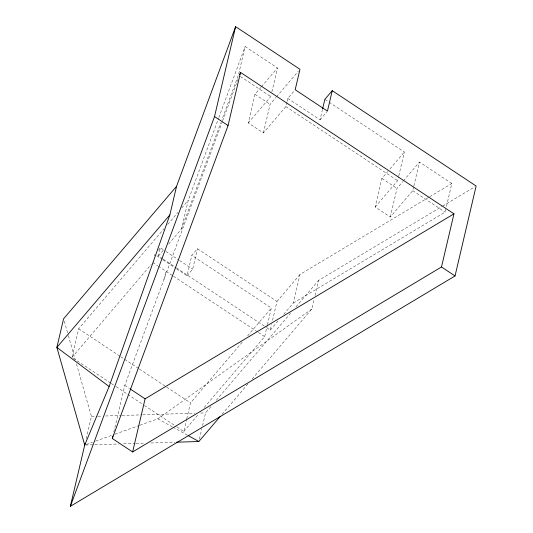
<?xml version="1.0" encoding="UTF-8"?>
<svg xmlns="http://www.w3.org/2000/svg" width="533" height="533" viewBox="0 0 533 533"><rect width="100%" height="100%" fill="white"/><g stroke="black" fill="none" stroke-linecap="round" stroke-linejoin="round"><path stroke-width="0.4" stroke-dasharray="2.67 2" d="M110.611 383.027L71.962 357.416L78.671 328.808L163.944 228.81M86.219 438.679L91.443 416.426L76.366 363.613M154.423 255.873L154.77 254.388M113.815 432.056L124.769 385.359L222.328 121.611M162.612 258.718L158.468 255.973L160.386 247.798L165.197 250.983M163.971 279.372L165.89 271.197M168.655 244.027L181.52 228.943L188.229 200.335L218.55 118.359M176.743 268.945L187.043 275.768L191.833 255.334L197.45 248.744L276.98 301.445L272.323 321.312M187.043 275.768L192.66 269.178L197.45 248.744M271.883 91.823L277.473 67.977L245.12 46.538L238.404 75.146L221.948 119.645M286.901 102.129L285.855 106.593L263.389 132.937L248.291 122.936L255.007 94.328L260.89 87.425M176.863 426.926L183.765 431.503L186.557 419.578M186.743 418.785L190.474 402.888L242.781 341.546M248.291 122.936L270.764 96.586L271.137 95.001M263.389 132.937L270.098 104.328L275.967 97.446M199.415 439.119L201.84 428.785M202.587 425.607L205.565 412.888L210.948 406.579M287.08 101.39L287.773 98.418L294.649 90.35M204.252 407.472L264.654 336.643L267.266 325.516M267.453 324.724L271.364 308.034L191.833 255.334M266.82 327.768L270.271 330.054L271.577 324.49M287.773 98.418L320.047 119.798L322.438 109.578M283.669 314.343L293.317 303.03L300.032 274.415L429.018 197.163M252.116 379.05L311.825 309.02L314.25 298.693M314.996 295.509L318.541 280.411L441.904 206.524M413.681 186.703L412.749 190.674L390.283 217.024L375.185 207.024L381.901 178.408L387.784 171.513M375.185 207.024L397.658 180.674L398.591 176.703M398.777 175.903L404.367 152.058L328.988 102.109M390.283 217.024L396.992 188.409L402.875 181.513M413.868 185.904L419.464 162.065L451.817 183.505L446.228 207.35M293.317 303.03L445.108 212.114L446.041 208.143M218.836 117.58L245.12 46.538M181.52 228.943L220.789 122.77M222.614 120.831L237.925 79.437M261.423 86.799L277.473 67.977M167.722 224.38L177.975 212.354M181.753 207.93L188.229 200.335M276.5 96.819L298.373 71.175M158.348 250.19L160.386 247.798M71.962 357.416L151.232 264.455M158.468 255.973L163.831 249.684M320.047 119.798L326.922 111.737M247.638 335.857L271.364 308.034M276.98 301.445L300.032 274.415M389.923 169.001L404.367 152.058M183.765 431.503L198.862 413.795M270.271 330.054L278.313 320.626M216.325 400.27L290.565 313.217M295.942 306.908L318.541 280.411M403.414 180.887L419.464 162.065M221.988 414.374L248.351 383.46M139.952 425.234L157.841 418.811L311.825 309.02M429.731 196.737L451.817 183.505M442.617 206.098L474.703 186.876M86.286 444.482L92.509 442.25M95.62 441.131L114.289 434.435M115.068 434.155L139.18 425.507M91.443 416.426L97.233 416.246M98.059 416.22L102.189 416.093M105.501 415.993L121.211 415.507M122.037 415.48L141.885 414.861M142.717 414.841L194.818 413.222M200.608 413.042L205.565 412.888M85.56 445.015L118.639 443.989M123.596 443.836L135.175 443.476M136.002 443.449L144.276 443.196M150.892 442.99L174.871 442.243M157.841 418.811L172.232 426.773M172.952 427.173L187.343 435.135M324.837 99.365L328.295 101.65M240.47 76.519L270.764 96.586M285.855 106.593L397.658 180.674M412.749 190.674L445.108 212.114M255.007 94.328L270.098 104.328M381.901 178.408L396.992 188.409M165.883 251.436L178.928 260.084M179.614 260.537L192.66 269.178M163.298 259.171L175.723 267.406M176.416 267.859L266.127 327.309M156.829 255.747L162.325 259.391M163.011 259.844L176.057 268.485M152.851 262.562L157.655 265.74M158.341 266.2L172.799 275.774M173.485 276.234L257.745 332.066M258.438 332.525L264.654 336.643M78.671 328.808L120.078 356.244M120.771 356.704L138.713 368.589M139.406 369.049L190.474 402.888M124.769 385.359L129.512 388.504M111.297 383.487L115.441 386.225M116.127 386.685L143.737 404.98M144.423 405.433L176.17 426.467M64.266 321.206L68.151 334.811M68.377 335.61L75.226 359.615"/><path stroke-width="0.8" d="M322.625 108.792L324.837 99.365L332.239 90.677L476.129 186.024L455.042 275.947L70.349 506.35L85.1 443.449M239.657 74.753L240.523 72.408L453.963 213.84L441.497 266.973L132.63 451.964L112.303 438.492L112.876 436.081M176.55 186.323L63.58 318.807L56.871 347.416L84.727 445.042L109.132 386.538L169.84 214.939L176.55 186.323L235.613 26.65L299.972 69.297L295.182 89.731L327.449 111.117L332.239 90.677M132.63 451.964L145.096 398.831L453.963 213.84M70.349 506.35L214.526 116.574L235.613 26.65M112.303 438.492L228.064 125.548L240.523 72.408M169.84 214.939L56.871 347.416L109.132 386.538M176.53 442.197L198.856 441.504L220.376 416.266M188.062 435.534L198.856 441.504M214.526 116.574L228.064 125.548M441.497 266.973L455.042 275.947M130.192 388.95L145.096 398.831"/></g></svg>
